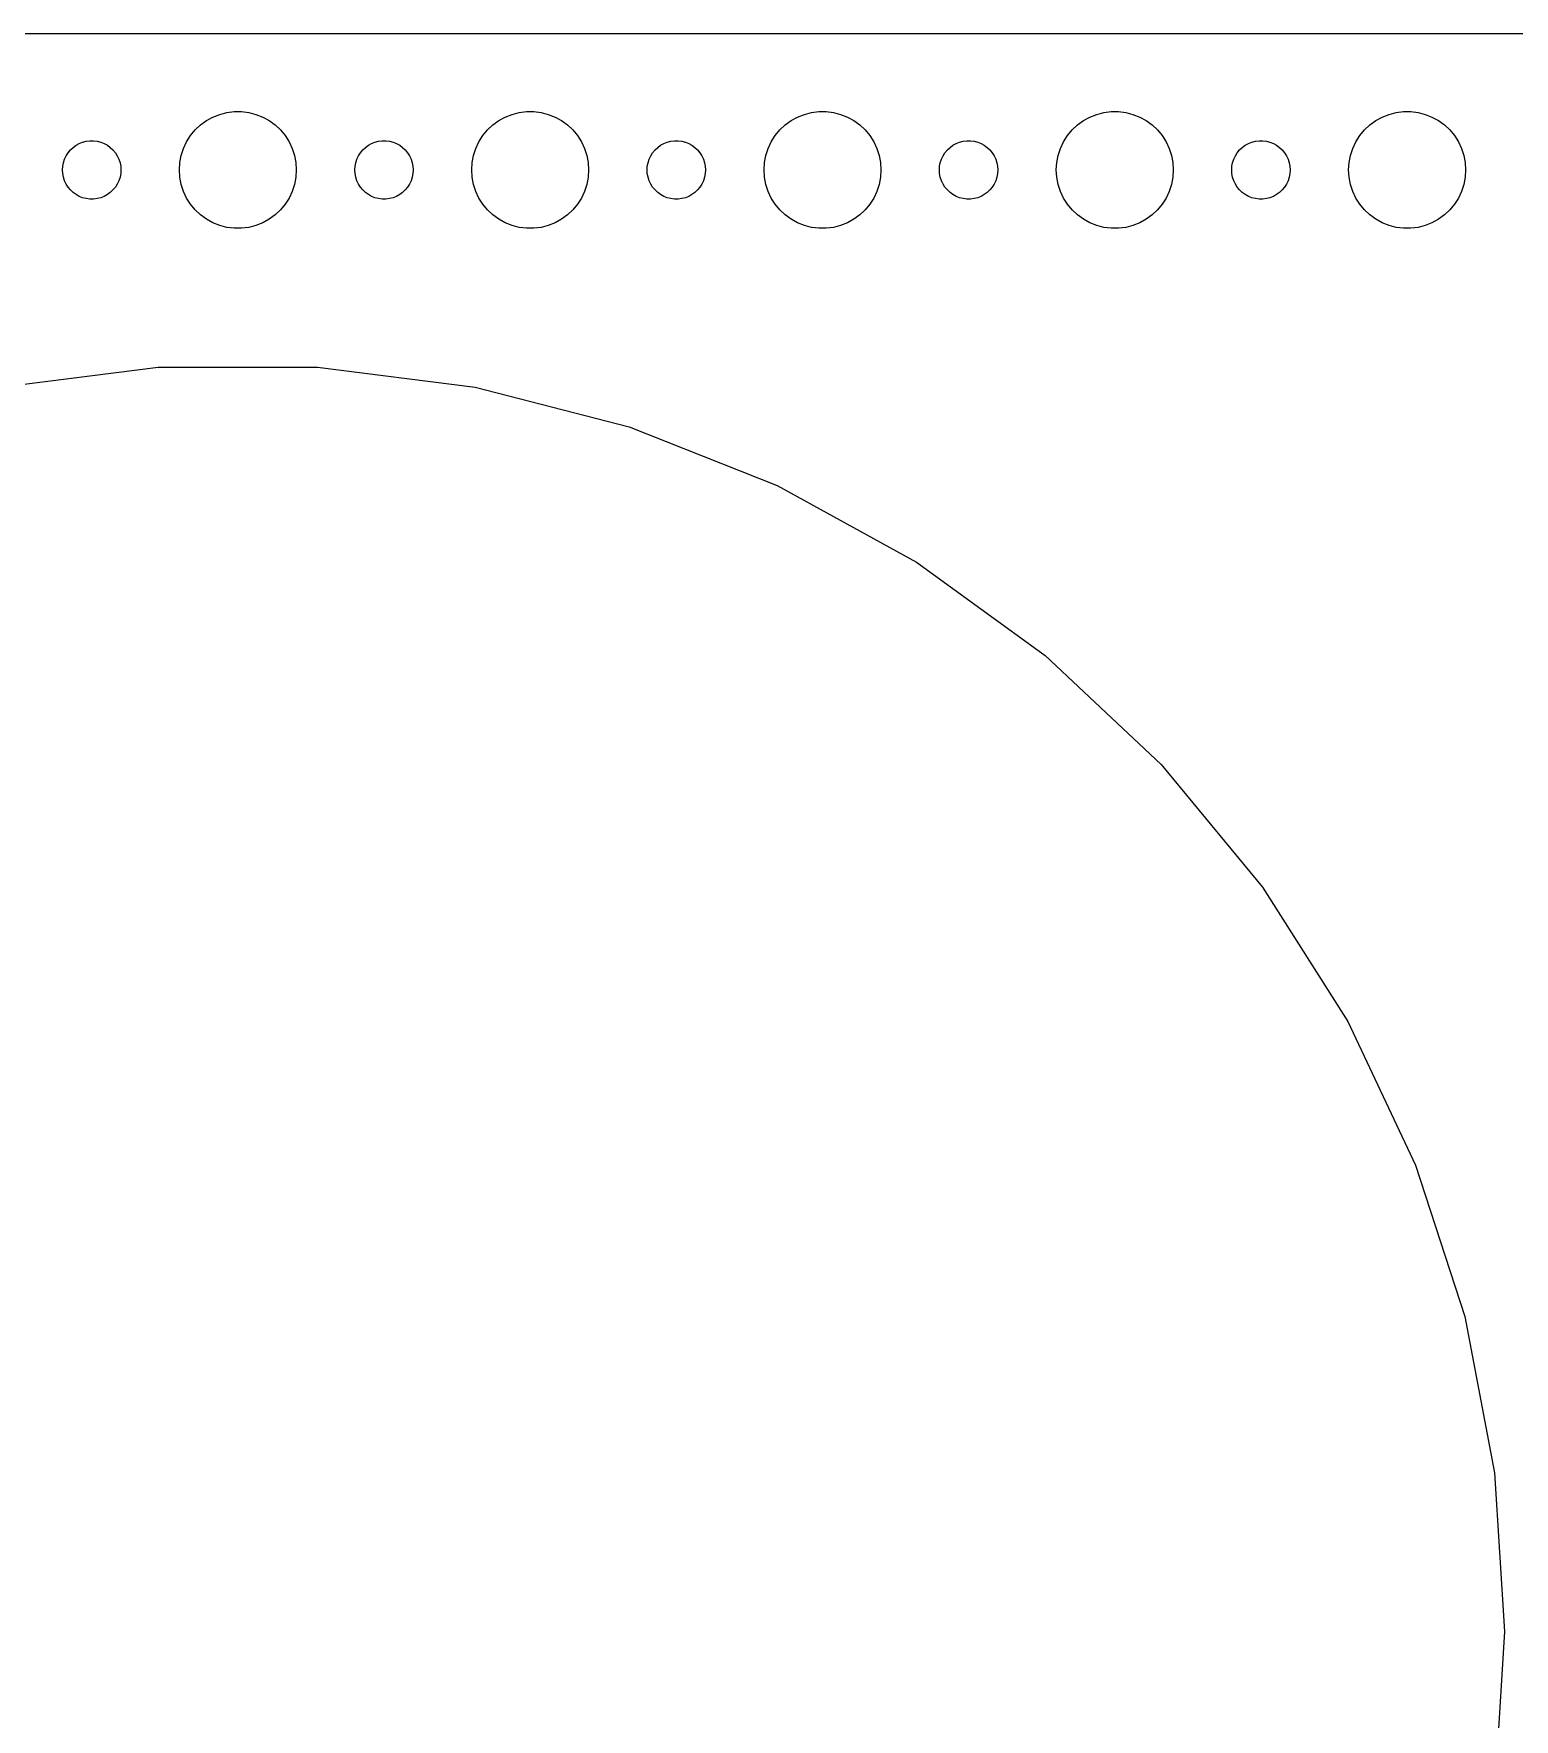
# Model space of a CAD drawing. Header units: metres. Extents: x -352 to 352, y -82 to 82.
# Drawn here: x -280.5 to -204.5, y -4.5 to 82 of the extents above; entities that cross this region are included whole.
import ezdxf

# ---------------------------------------------------------------- set-up
doc = ezdxf.new("R2010")
doc.units = ezdxf.units.M

msp = doc.modelspace()

# ---------------------------------------------------------------- linework, layer by layer
for p, q in [((347.314, 81.9901), (-347.314, 81.9901)), ((-271.277, 77.7145), (-270.927, 77.8532)), ((-270.927, 77.8532), (-270.562, 77.9469)), ((-270.562, 77.9469), (-270.188, 77.9941)), ((-270.188, 77.9941), (-269.812, 77.9941)), ((-269.812, 77.9941), (-269.438, 77.9469)), ((-269.438, 77.9469), (-269.073, 77.8532)), ((-269.073, 77.8532), (-268.723, 77.7145)), ((-256.277, 77.7145), (-255.927, 77.8532)), ((-255.927, 77.8532), (-255.562, 77.9469)), ((-255.562, 77.9469), (-255.188, 77.9941)), ((-255.188, 77.9941), (-254.812, 77.9941)), ((-254.812, 77.9941), (-254.438, 77.9469)), ((-254.438, 77.9469), (-254.073, 77.8532)), ((-254.073, 77.8532), (-253.723, 77.7145)), ((-241.277, 77.7145), (-240.927, 77.8532)), ((-240.927, 77.8532), (-240.562, 77.9469)), ((-240.562, 77.9469), (-240.188, 77.9941)), ((-240.188, 77.9941), (-239.812, 77.9941)), ((-239.812, 77.9941), (-239.438, 77.9469)), ((-239.438, 77.9469), (-239.073, 77.8532)), ((-239.073, 77.8532), (-238.723, 77.7145)), ((-226.277, 77.7145), (-225.927, 77.8532)), ((-225.927, 77.8532), (-225.562, 77.9469)), ((-225.562, 77.9469), (-225.188, 77.9941)), ((-225.188, 77.9941), (-224.812, 77.9941)), ((-224.812, 77.9941), (-224.438, 77.9469)), ((-224.438, 77.9469), (-224.073, 77.8532)), ((-224.073, 77.8532), (-223.723, 77.7145)), ((-211.277, 77.7145), (-210.927, 77.8532)), ((-210.927, 77.8532), (-210.562, 77.9469)), ((-210.562, 77.9469), (-210.188, 77.9941)), ((-210.188, 77.9941), (-209.812, 77.9941)), ((-209.812, 77.9941), (-209.438, 77.9469)), ((-209.438, 77.9469), (-209.073, 77.8532)), ((-209.073, 77.8532), (-208.723, 77.7145)), ((-272.427, 76.7634), (-272.187, 77.0536)), ((-272.187, 77.0536), (-271.912, 77.3115)), ((-271.912, 77.3115), (-271.607, 77.533)), ((-271.607, 77.533), (-271.277, 77.7145)), ((-268.723, 77.7145), (-268.393, 77.533)), ((-268.393, 77.533), (-268.088, 77.3115)), ((-268.088, 77.3115), (-267.813, 77.0536)), ((-267.813, 77.0536), (-267.573, 76.7634)), ((-257.427, 76.7634), (-257.187, 77.0536)), ((-257.187, 77.0536), (-256.912, 77.3115)), ((-256.912, 77.3115), (-256.607, 77.533)), ((-256.607, 77.533), (-256.277, 77.7145)), ((-253.723, 77.7145), (-253.393, 77.533)), ((-253.393, 77.533), (-253.088, 77.3115)), ((-253.088, 77.3115), (-252.813, 77.0536)), ((-252.813, 77.0536), (-252.573, 76.7634)), ((-242.427, 76.7634), (-242.187, 77.0536)), ((-242.187, 77.0536), (-241.912, 77.3115)), ((-241.912, 77.3115), (-241.607, 77.533)), ((-241.607, 77.533), (-241.277, 77.7145)), ((-238.723, 77.7145), (-238.393, 77.533)), ((-238.393, 77.533), (-238.088, 77.3115)), ((-238.088, 77.3115), (-237.813, 77.0536)), ((-237.813, 77.0536), (-237.573, 76.7634)), ((-227.427, 76.7634), (-227.187, 77.0536)), ((-227.187, 77.0536), (-226.912, 77.3115)), ((-226.912, 77.3115), (-226.607, 77.533)), ((-226.607, 77.533), (-226.277, 77.7145)), ((-223.723, 77.7145), (-223.393, 77.533)), ((-223.393, 77.533), (-223.088, 77.3115)), ((-223.088, 77.3115), (-222.813, 77.0536)), ((-222.813, 77.0536), (-222.573, 76.7634)), ((-212.427, 76.7634), (-212.187, 77.0536)), ((-212.187, 77.0536), (-211.912, 77.3115)), ((-211.912, 77.3115), (-211.607, 77.533)), ((-211.607, 77.533), (-211.277, 77.7145)), ((-208.723, 77.7145), (-208.393, 77.533)), ((-208.393, 77.533), (-208.088, 77.3115)), ((-208.088, 77.3115), (-207.813, 77.0536)), ((-207.813, 77.0536), (-207.573, 76.7634)), ((-278.593, 76.0268), (-278.456, 76.1558)), ((-278.456, 76.1558), (-278.304, 76.2665)), ((-278.304, 76.2665), (-278.139, 76.3572)), ((-278.139, 76.3572), (-277.964, 76.4266)), ((-277.964, 76.4266), (-277.781, 76.4734)), ((-277.781, 76.4734), (-277.594, 76.497)), ((-277.594, 76.497), (-277.406, 76.497)), ((-277.406, 76.497), (-277.219, 76.4734)), ((-277.219, 76.4734), (-277.036, 76.4266)), ((-277.036, 76.4266), (-276.861, 76.3572)), ((-276.861, 76.3572), (-276.696, 76.2665)), ((-276.696, 76.2665), (-276.544, 76.1558)), ((-276.544, 76.1558), (-276.407, 76.0268)), ((-272.789, 76.1044), (-272.629, 76.4453)), ((-272.629, 76.4453), (-272.427, 76.7634)), ((-267.573, 76.7634), (-267.371, 76.4453)), ((-267.371, 76.4453), (-267.211, 76.1044)), ((-263.593, 76.0268), (-263.456, 76.1558)), ((-263.456, 76.1558), (-263.304, 76.2665)), ((-263.304, 76.2665), (-263.139, 76.3572)), ((-263.139, 76.3572), (-262.964, 76.4266)), ((-262.964, 76.4266), (-262.781, 76.4734)), ((-262.781, 76.4734), (-262.594, 76.497)), ((-262.594, 76.497), (-262.406, 76.497)), ((-262.406, 76.497), (-262.219, 76.4734)), ((-262.219, 76.4734), (-262.036, 76.4266)), ((-262.036, 76.4266), (-261.861, 76.3572)), ((-261.861, 76.3572), (-261.696, 76.2665)), ((-261.696, 76.2665), (-261.544, 76.1558)), ((-261.544, 76.1558), (-261.407, 76.0268)), ((-257.789, 76.1044), (-257.629, 76.4453)), ((-257.629, 76.4453), (-257.427, 76.7634)), ((-252.573, 76.7634), (-252.371, 76.4453)), ((-252.371, 76.4453), (-252.211, 76.1044)), ((-248.593, 76.0268), (-248.456, 76.1558)), ((-248.456, 76.1558), (-248.304, 76.2665)), ((-248.304, 76.2665), (-248.139, 76.3572)), ((-248.139, 76.3572), (-247.964, 76.4266)), ((-247.964, 76.4266), (-247.781, 76.4734)), ((-247.781, 76.4734), (-247.594, 76.497)), ((-247.594, 76.497), (-247.406, 76.497)), ((-247.406, 76.497), (-247.219, 76.4734)), ((-247.219, 76.4734), (-247.036, 76.4266)), ((-247.036, 76.4266), (-246.861, 76.3572)), ((-246.861, 76.3572), (-246.696, 76.2665)), ((-246.696, 76.2665), (-246.544, 76.1558)), ((-246.544, 76.1558), (-246.407, 76.0268)), ((-242.789, 76.1044), (-242.629, 76.4453)), ((-242.629, 76.4453), (-242.427, 76.7634)), ((-237.573, 76.7634), (-237.371, 76.4453)), ((-237.371, 76.4453), (-237.211, 76.1044)), ((-233.593, 76.0268), (-233.456, 76.1558)), ((-233.456, 76.1558), (-233.304, 76.2665)), ((-233.304, 76.2665), (-233.139, 76.3572)), ((-233.139, 76.3572), (-232.964, 76.4266)), ((-232.964, 76.4266), (-232.781, 76.4734)), ((-232.781, 76.4734), (-232.594, 76.497)), ((-232.594, 76.497), (-232.406, 76.497)), ((-232.406, 76.497), (-232.219, 76.4734)), ((-232.219, 76.4734), (-232.036, 76.4266)), ((-232.036, 76.4266), (-231.861, 76.3572)), ((-231.861, 76.3572), (-231.696, 76.2665)), ((-231.696, 76.2665), (-231.544, 76.1558)), ((-231.544, 76.1558), (-231.407, 76.0268)), ((-227.789, 76.1044), (-227.629, 76.4453)), ((-227.629, 76.4453), (-227.427, 76.7634)), ((-222.573, 76.7634), (-222.371, 76.4453)), ((-222.371, 76.4453), (-222.211, 76.1044)), ((-218.593, 76.0268), (-218.456, 76.1558)), ((-218.456, 76.1558), (-218.304, 76.2665)), ((-218.304, 76.2665), (-218.139, 76.3572)), ((-218.139, 76.3572), (-217.964, 76.4266)), ((-217.964, 76.4266), (-217.781, 76.4734)), ((-217.781, 76.4734), (-217.594, 76.497)), ((-217.594, 76.497), (-217.406, 76.497)), ((-217.406, 76.497), (-217.219, 76.4734)), ((-217.219, 76.4734), (-217.036, 76.4266)), ((-217.036, 76.4266), (-216.861, 76.3572)), ((-216.861, 76.3572), (-216.696, 76.2665)), ((-216.696, 76.2665), (-216.544, 76.1558)), ((-216.544, 76.1558), (-216.407, 76.0268)), ((-212.789, 76.1044), (-212.629, 76.4453)), ((-212.629, 76.4453), (-212.427, 76.7634)), ((-207.573, 76.7634), (-207.371, 76.4453)), ((-207.371, 76.4453), (-207.211, 76.1044)), ((-278.988, 75.188), (-278.953, 75.373)), ((-278.953, 75.373), (-278.895, 75.5522)), ((-278.895, 75.5522), (-278.814, 75.7226)), ((-278.814, 75.7226), (-278.714, 75.8817)), ((-278.714, 75.8817), (-278.593, 76.0268)), ((-276.407, 76.0268), (-276.286, 75.8817)), ((-276.286, 75.8817), (-276.186, 75.7226)), ((-276.186, 75.7226), (-276.105, 75.5522)), ((-276.105, 75.5522), (-276.047, 75.373)), ((-276.047, 75.373), (-276.012, 75.188)), ((-273, 75), (-272.976, 75.376)), ((-272.976, 75.376), (-272.906, 75.7461)), ((-272.906, 75.7461), (-272.789, 76.1044)), ((-267.211, 76.1044), (-267.094, 75.7461)), ((-267.094, 75.7461), (-267.024, 75.376)), ((-267.024, 75.376), (-267, 75)), ((-263.988, 75.188), (-263.953, 75.373)), ((-263.953, 75.373), (-263.895, 75.5522)), ((-263.895, 75.5522), (-263.814, 75.7226)), ((-263.814, 75.7226), (-263.714, 75.8817)), ((-263.714, 75.8817), (-263.593, 76.0268)), ((-261.407, 76.0268), (-261.286, 75.8817)), ((-261.286, 75.8817), (-261.186, 75.7226)), ((-261.186, 75.7226), (-261.105, 75.5522)), ((-261.105, 75.5522), (-261.047, 75.373)), ((-261.047, 75.373), (-261.012, 75.188)), ((-258, 75), (-257.976, 75.376)), ((-257.976, 75.376), (-257.906, 75.7461)), ((-257.906, 75.7461), (-257.789, 76.1044)), ((-252.211, 76.1044), (-252.094, 75.7461)), ((-252.094, 75.7461), (-252.024, 75.376)), ((-252.024, 75.376), (-252, 75)), ((-248.988, 75.188), (-248.953, 75.373)), ((-248.953, 75.373), (-248.895, 75.5522)), ((-248.895, 75.5522), (-248.814, 75.7226)), ((-248.814, 75.7226), (-248.714, 75.8817)), ((-248.714, 75.8817), (-248.593, 76.0268)), ((-246.407, 76.0268), (-246.286, 75.8817)), ((-246.286, 75.8817), (-246.186, 75.7226)), ((-246.186, 75.7226), (-246.105, 75.5522)), ((-246.105, 75.5522), (-246.047, 75.373)), ((-246.047, 75.373), (-246.012, 75.188)), ((-243, 75), (-242.976, 75.376)), ((-242.976, 75.376), (-242.906, 75.7461)), ((-242.906, 75.7461), (-242.789, 76.1044)), ((-237.211, 76.1044), (-237.094, 75.7461)), ((-237.094, 75.7461), (-237.024, 75.376)), ((-237.024, 75.376), (-237, 75)), ((-233.988, 75.188), (-233.953, 75.373)), ((-233.953, 75.373), (-233.895, 75.5522)), ((-233.895, 75.5522), (-233.814, 75.7226)), ((-233.814, 75.7226), (-233.714, 75.8817)), ((-233.714, 75.8817), (-233.593, 76.0268)), ((-231.407, 76.0268), (-231.286, 75.8817)), ((-231.286, 75.8817), (-231.186, 75.7226)), ((-231.186, 75.7226), (-231.105, 75.5522)), ((-231.105, 75.5522), (-231.047, 75.373)), ((-231.047, 75.373), (-231.012, 75.188)), ((-228, 75), (-227.976, 75.376)), ((-227.976, 75.376), (-227.906, 75.7461)), ((-227.906, 75.7461), (-227.789, 76.1044)), ((-222.211, 76.1044), (-222.094, 75.7461)), ((-222.094, 75.7461), (-222.024, 75.376)), ((-222.024, 75.376), (-222, 75)), ((-218.988, 75.188), (-218.953, 75.373)), ((-218.953, 75.373), (-218.895, 75.5522)), ((-218.895, 75.5522), (-218.814, 75.7226)), ((-218.814, 75.7226), (-218.714, 75.8817)), ((-218.714, 75.8817), (-218.593, 76.0268)), ((-216.407, 76.0268), (-216.286, 75.8817)), ((-216.286, 75.8817), (-216.186, 75.7226)), ((-216.186, 75.7226), (-216.105, 75.5522)), ((-216.105, 75.5522), (-216.047, 75.373)), ((-216.047, 75.373), (-216.012, 75.188)), ((-213, 75), (-212.976, 75.376)), ((-212.976, 75.376), (-212.906, 75.7461)), ((-212.906, 75.7461), (-212.789, 76.1044)), ((-207.211, 76.1044), (-207.094, 75.7461)), ((-207.094, 75.7461), (-207.024, 75.376)), ((-207.024, 75.376), (-207, 75)), ((-279, 75), (-278.988, 75.188)), ((-278.988, 74.812), (-279, 75)), ((-278.953, 74.627), (-278.988, 74.812)), ((-278.895, 74.4478), (-278.953, 74.627)), ((-278.814, 74.2774), (-278.895, 74.4478)), ((-276.105, 74.4478), (-276.186, 74.2774)), ((-276.047, 74.627), (-276.105, 74.4478)), ((-276.012, 74.812), (-276.047, 74.627)), ((-276.012, 75.188), (-276, 75)), ((-276, 75), (-276.012, 74.812)), ((-272.976, 74.624), (-273, 75)), ((-272.906, 74.2539), (-272.976, 74.624)), ((-267.024, 74.624), (-267.094, 74.2539)), ((-267, 75), (-267.024, 74.624)), ((-264, 75), (-263.988, 75.188)), ((-263.988, 74.812), (-264, 75)), ((-263.953, 74.627), (-263.988, 74.812)), ((-263.895, 74.4478), (-263.953, 74.627)), ((-263.814, 74.2774), (-263.895, 74.4478)), ((-261.105, 74.4478), (-261.186, 74.2774)), ((-261.047, 74.627), (-261.105, 74.4478)), ((-261.012, 74.812), (-261.047, 74.627)), ((-261.012, 75.188), (-261, 75)), ((-261, 75), (-261.012, 74.812)), ((-257.976, 74.624), (-258, 75)), ((-257.906, 74.2539), (-257.976, 74.624)), ((-252.024, 74.624), (-252.094, 74.2539)), ((-252, 75), (-252.024, 74.624)), ((-249, 75), (-248.988, 75.188)), ((-248.988, 74.812), (-249, 75)), ((-248.953, 74.627), (-248.988, 74.812)), ((-248.895, 74.4478), (-248.953, 74.627)), ((-248.814, 74.2774), (-248.895, 74.4478)), ((-246.105, 74.4478), (-246.186, 74.2774)), ((-246.047, 74.627), (-246.105, 74.4478)), ((-246.012, 74.812), (-246.047, 74.627)), ((-246.012, 75.188), (-246, 75)), ((-246, 75), (-246.012, 74.812)), ((-242.976, 74.624), (-243, 75)), ((-242.906, 74.2539), (-242.976, 74.624)), ((-237.024, 74.624), (-237.094, 74.2539)), ((-237, 75), (-237.024, 74.624)), ((-234, 75), (-233.988, 75.188)), ((-233.988, 74.812), (-234, 75)), ((-233.953, 74.627), (-233.988, 74.812)), ((-233.895, 74.4478), (-233.953, 74.627)), ((-233.814, 74.2774), (-233.895, 74.4478)), ((-231.105, 74.4478), (-231.186, 74.2774)), ((-231.047, 74.627), (-231.105, 74.4478)), ((-231.012, 74.812), (-231.047, 74.627)), ((-231.012, 75.188), (-231, 75)), ((-231, 75), (-231.012, 74.812)), ((-227.976, 74.624), (-228, 75)), ((-227.906, 74.2539), (-227.976, 74.624)), ((-222.024, 74.624), (-222.094, 74.2539)), ((-222, 75), (-222.024, 74.624)), ((-219, 75), (-218.988, 75.188)), ((-218.988, 74.812), (-219, 75)), ((-218.953, 74.627), (-218.988, 74.812)), ((-218.895, 74.4478), (-218.953, 74.627)), ((-218.814, 74.2774), (-218.895, 74.4478)), ((-216.105, 74.4478), (-216.186, 74.2774)), ((-216.047, 74.627), (-216.105, 74.4478)), ((-216.012, 74.812), (-216.047, 74.627)), ((-216.012, 75.188), (-216, 75)), ((-216, 75), (-216.012, 74.812)), ((-212.976, 74.624), (-213, 75)), ((-212.906, 74.2539), (-212.976, 74.624)), ((-207.024, 74.624), (-207.094, 74.2539)), ((-207, 75), (-207.024, 74.624)), ((-278.714, 74.1183), (-278.814, 74.2774)), ((-278.593, 73.9732), (-278.714, 74.1183)), ((-278.456, 73.8442), (-278.593, 73.9732)), ((-278.304, 73.7335), (-278.456, 73.8442)), ((-278.139, 73.6428), (-278.304, 73.7335)), ((-277.964, 73.5734), (-278.139, 73.6428)), ((-277.781, 73.5266), (-277.964, 73.5734)), ((-277.594, 73.503), (-277.781, 73.5266)), ((-277.219, 73.5266), (-277.406, 73.503)), ((-277.036, 73.5734), (-277.219, 73.5266)), ((-276.861, 73.6428), (-277.036, 73.5734)), ((-276.696, 73.7335), (-276.861, 73.6428)), ((-276.544, 73.8442), (-276.696, 73.7335)), ((-276.407, 73.9732), (-276.544, 73.8442)), ((-276.286, 74.1183), (-276.407, 73.9732)), ((-276.186, 74.2774), (-276.286, 74.1183)), ((-272.789, 73.8956), (-272.906, 74.2539)), ((-272.629, 73.5547), (-272.789, 73.8956)), ((-272.427, 73.2366), (-272.629, 73.5547)), ((-267.371, 73.5547), (-267.573, 73.2366)), ((-267.211, 73.8956), (-267.371, 73.5547)), ((-267.094, 74.2539), (-267.211, 73.8956)), ((-263.714, 74.1183), (-263.814, 74.2774)), ((-263.593, 73.9732), (-263.714, 74.1183)), ((-263.456, 73.8442), (-263.593, 73.9732)), ((-263.304, 73.7335), (-263.456, 73.8442)), ((-263.139, 73.6428), (-263.304, 73.7335)), ((-262.964, 73.5734), (-263.139, 73.6428)), ((-262.781, 73.5266), (-262.964, 73.5734)), ((-262.594, 73.503), (-262.781, 73.5266)), ((-262.219, 73.5266), (-262.406, 73.503)), ((-262.036, 73.5734), (-262.219, 73.5266)), ((-261.861, 73.6428), (-262.036, 73.5734)), ((-261.696, 73.7335), (-261.861, 73.6428)), ((-261.544, 73.8442), (-261.696, 73.7335)), ((-261.407, 73.9732), (-261.544, 73.8442)), ((-261.286, 74.1183), (-261.407, 73.9732)), ((-261.186, 74.2774), (-261.286, 74.1183)), ((-257.789, 73.8956), (-257.906, 74.2539)), ((-257.629, 73.5547), (-257.789, 73.8956)), ((-257.427, 73.2366), (-257.629, 73.5547)), ((-252.371, 73.5547), (-252.573, 73.2366)), ((-252.211, 73.8956), (-252.371, 73.5547)), ((-252.094, 74.2539), (-252.211, 73.8956)), ((-248.714, 74.1183), (-248.814, 74.2774)), ((-248.593, 73.9732), (-248.714, 74.1183)), ((-248.456, 73.8442), (-248.593, 73.9732)), ((-248.304, 73.7335), (-248.456, 73.8442)), ((-248.139, 73.6428), (-248.304, 73.7335)), ((-247.964, 73.5734), (-248.139, 73.6428)), ((-247.781, 73.5266), (-247.964, 73.5734)), ((-247.594, 73.503), (-247.781, 73.5266)), ((-247.219, 73.5266), (-247.406, 73.503)), ((-247.036, 73.5734), (-247.219, 73.5266)), ((-246.861, 73.6428), (-247.036, 73.5734)), ((-246.696, 73.7335), (-246.861, 73.6428)), ((-246.544, 73.8442), (-246.696, 73.7335)), ((-246.407, 73.9732), (-246.544, 73.8442)), ((-246.286, 74.1183), (-246.407, 73.9732)), ((-246.186, 74.2774), (-246.286, 74.1183)), ((-242.789, 73.8956), (-242.906, 74.2539)), ((-242.629, 73.5547), (-242.789, 73.8956)), ((-242.427, 73.2366), (-242.629, 73.5547)), ((-237.371, 73.5547), (-237.573, 73.2366)), ((-237.211, 73.8956), (-237.371, 73.5547)), ((-237.094, 74.2539), (-237.211, 73.8956)), ((-233.714, 74.1183), (-233.814, 74.2774)), ((-233.593, 73.9732), (-233.714, 74.1183)), ((-233.456, 73.8442), (-233.593, 73.9732)), ((-233.304, 73.7335), (-233.456, 73.8442)), ((-233.139, 73.6428), (-233.304, 73.7335)), ((-232.964, 73.5734), (-233.139, 73.6428)), ((-232.781, 73.5266), (-232.964, 73.5734)), ((-232.594, 73.503), (-232.781, 73.5266)), ((-232.219, 73.5266), (-232.406, 73.503)), ((-232.036, 73.5734), (-232.219, 73.5266)), ((-231.861, 73.6428), (-232.036, 73.5734)), ((-231.696, 73.7335), (-231.861, 73.6428)), ((-231.544, 73.8442), (-231.696, 73.7335)), ((-231.407, 73.9732), (-231.544, 73.8442)), ((-231.286, 74.1183), (-231.407, 73.9732)), ((-231.186, 74.2774), (-231.286, 74.1183)), ((-227.789, 73.8956), (-227.906, 74.2539)), ((-227.629, 73.5547), (-227.789, 73.8956)), ((-227.427, 73.2366), (-227.629, 73.5547)), ((-222.371, 73.5547), (-222.573, 73.2366)), ((-222.211, 73.8956), (-222.371, 73.5547)), ((-222.094, 74.2539), (-222.211, 73.8956)), ((-218.714, 74.1183), (-218.814, 74.2774)), ((-218.593, 73.9732), (-218.714, 74.1183)), ((-218.456, 73.8442), (-218.593, 73.9732)), ((-218.304, 73.7335), (-218.456, 73.8442)), ((-218.139, 73.6428), (-218.304, 73.7335)), ((-217.964, 73.5734), (-218.139, 73.6428)), ((-217.781, 73.5266), (-217.964, 73.5734)), ((-217.594, 73.503), (-217.781, 73.5266)), ((-217.219, 73.5266), (-217.406, 73.503)), ((-217.036, 73.5734), (-217.219, 73.5266)), ((-216.861, 73.6428), (-217.036, 73.5734)), ((-216.696, 73.7335), (-216.861, 73.6428)), ((-216.544, 73.8442), (-216.696, 73.7335)), ((-216.407, 73.9732), (-216.544, 73.8442)), ((-216.286, 74.1183), (-216.407, 73.9732)), ((-216.186, 74.2774), (-216.286, 74.1183)), ((-212.789, 73.8956), (-212.906, 74.2539)), ((-212.629, 73.5547), (-212.789, 73.8956)), ((-212.427, 73.2366), (-212.629, 73.5547)), ((-207.371, 73.5547), (-207.573, 73.2366)), ((-207.211, 73.8956), (-207.371, 73.5547)), ((-207.094, 74.2539), (-207.211, 73.8956)), ((-277.406, 73.503), (-277.594, 73.503)), ((-272.187, 72.9464), (-272.427, 73.2366)), ((-271.912, 72.6885), (-272.187, 72.9464)), ((-271.607, 72.467), (-271.912, 72.6885)), ((-268.088, 72.6885), (-268.393, 72.467)), ((-267.813, 72.9464), (-268.088, 72.6885)), ((-267.573, 73.2366), (-267.813, 72.9464)), ((-262.406, 73.503), (-262.594, 73.503)), ((-257.187, 72.9464), (-257.427, 73.2366)), ((-256.912, 72.6885), (-257.187, 72.9464)), ((-256.607, 72.467), (-256.912, 72.6885)), ((-253.088, 72.6885), (-253.393, 72.467)), ((-252.813, 72.9464), (-253.088, 72.6885)), ((-252.573, 73.2366), (-252.813, 72.9464)), ((-247.406, 73.503), (-247.594, 73.503)), ((-242.187, 72.9464), (-242.427, 73.2366)), ((-241.912, 72.6885), (-242.187, 72.9464)), ((-241.607, 72.467), (-241.912, 72.6885)), ((-238.088, 72.6885), (-238.393, 72.467)), ((-237.813, 72.9464), (-238.088, 72.6885)), ((-237.573, 73.2366), (-237.813, 72.9464)), ((-232.406, 73.503), (-232.594, 73.503)), ((-227.187, 72.9464), (-227.427, 73.2366)), ((-226.912, 72.6885), (-227.187, 72.9464)), ((-226.607, 72.467), (-226.912, 72.6885)), ((-223.088, 72.6885), (-223.393, 72.467)), ((-222.813, 72.9464), (-223.088, 72.6885)), ((-222.573, 73.2366), (-222.813, 72.9464)), ((-217.406, 73.503), (-217.594, 73.503)), ((-212.187, 72.9464), (-212.427, 73.2366)), ((-211.912, 72.6885), (-212.187, 72.9464)), ((-211.607, 72.467), (-211.912, 72.6885)), ((-208.088, 72.6885), (-208.393, 72.467)), ((-207.813, 72.9464), (-208.088, 72.6885)), ((-207.573, 73.2366), (-207.813, 72.9464)), ((-271.277, 72.2855), (-271.607, 72.467)), ((-270.927, 72.1468), (-271.277, 72.2855)), ((-270.562, 72.0531), (-270.927, 72.1468)), ((-270.188, 72.0059), (-270.562, 72.0531)), ((-269.812, 72.0059), (-270.188, 72.0059)), ((-269.438, 72.0531), (-269.812, 72.0059)), ((-269.073, 72.1468), (-269.438, 72.0531)), ((-268.723, 72.2855), (-269.073, 72.1468)), ((-268.393, 72.467), (-268.723, 72.2855)), ((-256.277, 72.2855), (-256.607, 72.467)), ((-255.927, 72.1468), (-256.277, 72.2855)), ((-255.562, 72.0531), (-255.927, 72.1468)), ((-255.188, 72.0059), (-255.562, 72.0531)), ((-254.812, 72.0059), (-255.188, 72.0059)), ((-254.438, 72.0531), (-254.812, 72.0059)), ((-254.073, 72.1468), (-254.438, 72.0531)), ((-253.723, 72.2855), (-254.073, 72.1468)), ((-253.393, 72.467), (-253.723, 72.2855)), ((-241.277, 72.2855), (-241.607, 72.467)), ((-240.927, 72.1468), (-241.277, 72.2855)), ((-240.562, 72.0531), (-240.927, 72.1468)), ((-240.188, 72.0059), (-240.562, 72.0531)), ((-239.812, 72.0059), (-240.188, 72.0059)), ((-239.438, 72.0531), (-239.812, 72.0059)), ((-239.073, 72.1468), (-239.438, 72.0531)), ((-238.723, 72.2855), (-239.073, 72.1468)), ((-238.393, 72.467), (-238.723, 72.2855)), ((-226.277, 72.2855), (-226.607, 72.467)), ((-225.927, 72.1468), (-226.277, 72.2855)), ((-225.562, 72.0531), (-225.927, 72.1468)), ((-225.188, 72.0059), (-225.562, 72.0531)), ((-224.812, 72.0059), (-225.188, 72.0059)), ((-224.438, 72.0531), (-224.812, 72.0059)), ((-224.073, 72.1468), (-224.438, 72.0531)), ((-223.723, 72.2855), (-224.073, 72.1468)), ((-223.393, 72.467), (-223.723, 72.2855)), ((-211.277, 72.2855), (-211.607, 72.467)), ((-210.927, 72.1468), (-211.277, 72.2855)), ((-210.562, 72.0531), (-210.927, 72.1468)), ((-210.188, 72.0059), (-210.562, 72.0531)), ((-209.812, 72.0059), (-210.188, 72.0059)), ((-209.438, 72.0531), (-209.812, 72.0059)), ((-209.073, 72.1468), (-209.438, 72.0531)), ((-208.723, 72.2855), (-209.073, 72.1468)), ((-208.393, 72.467), (-208.723, 72.2855)), ((-282.18, 63.8487), (-274.081, 64.8717)), ((-274.081, 64.8717), (-265.919, 64.8717)), ((-265.919, 64.8717), (-257.82, 63.8487)), ((-257.82, 63.8487), (-249.914, 61.8187)), ((-249.914, 61.8187), (-242.324, 58.8138)), ((-242.324, 58.8138), (-235.171, 54.8813)), ((-235.171, 54.8813), (-228.567, 50.0834)), ((-228.567, 50.0834), (-222.617, 44.4956)), ((-222.617, 44.4956), (-217.414, 38.206)), ((-217.414, 38.206), (-213.04, 31.314)), ((-213.04, 31.314), (-209.565, 23.9281)), ((-209.565, 23.9281), (-207.042, 16.1648)), ((-207.042, 16.1648), (-205.513, 8.14665)), ((-205.513, 8.14665), (-205, 0)), ((-205, 0), (-205.513, -8.14665))]:
    msp.add_line(p, q)

doc.saveas('drawing.dxf')
